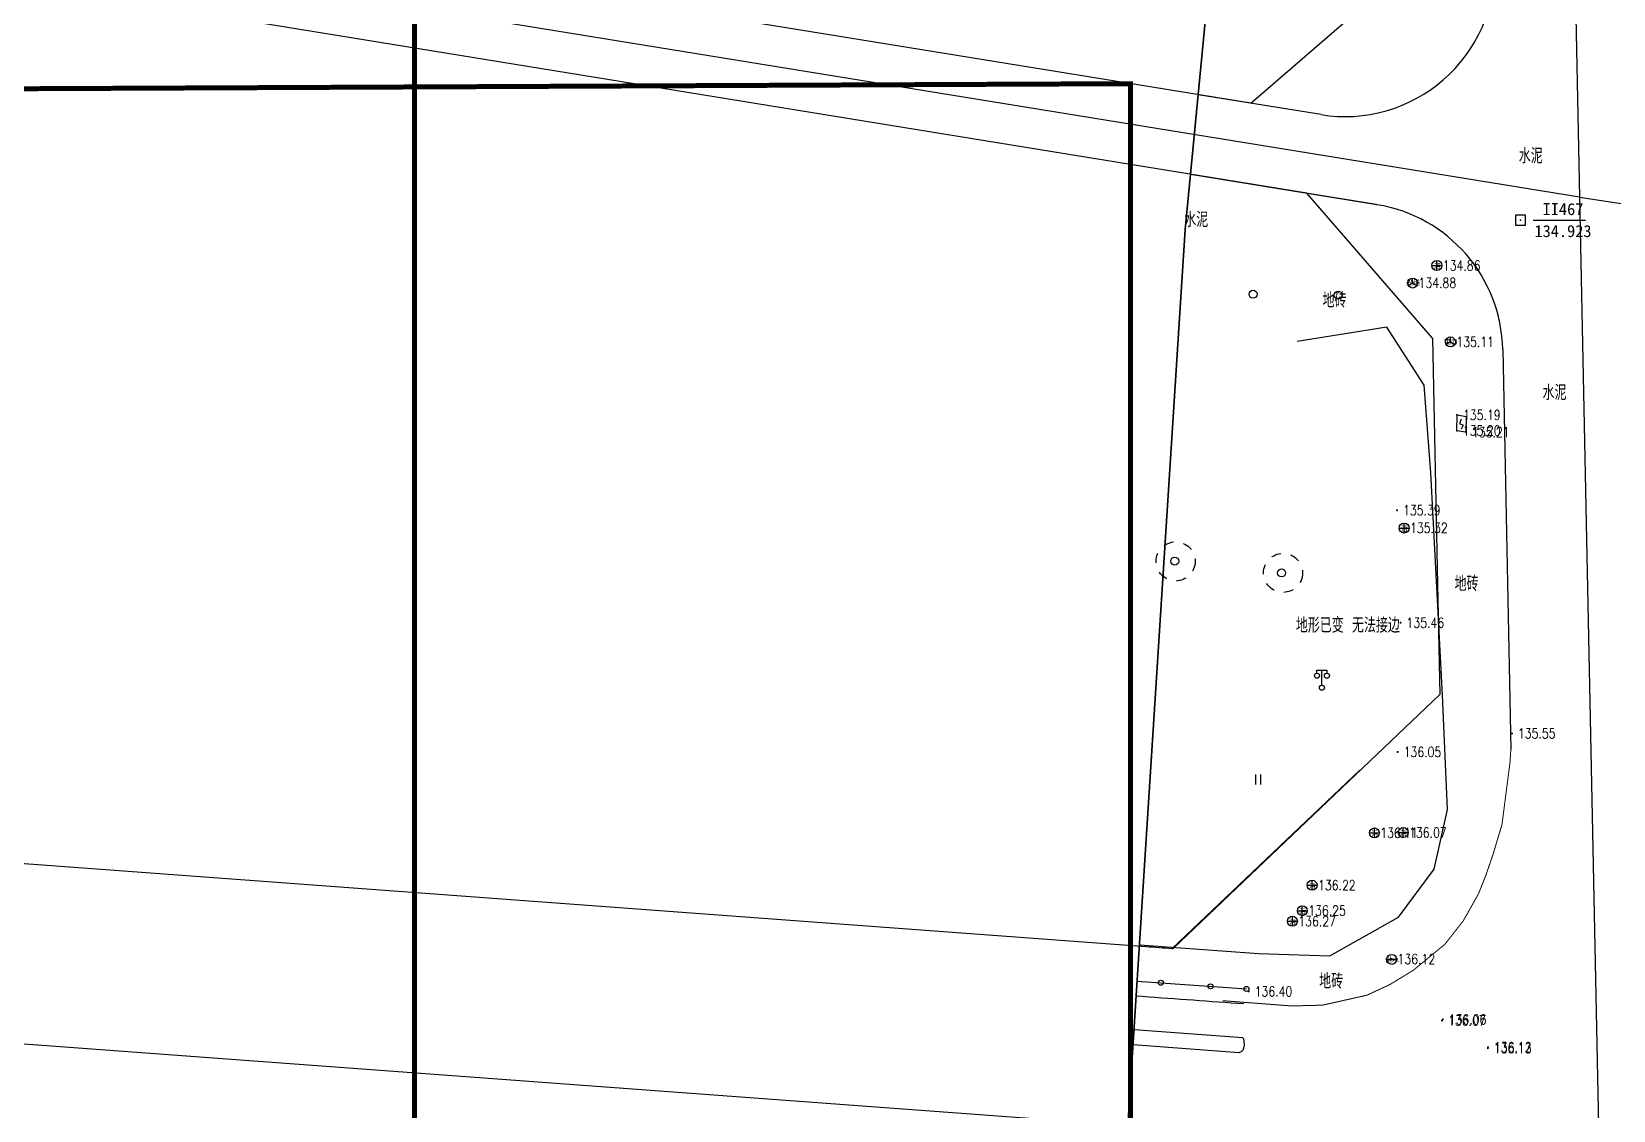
# Model space of a CAD drawing. Extents: x 529262 to 576451, y 2694391 to 2717535.
# Drawn here: x 565024 to 565182.4, y 2710207.3 to 2710315.3 of the extents above; entities that cross this region are included whole.
import ezdxf
from ezdxf.enums import TextEntityAlignment as Align
from ezdxf.xclip import XClip

# ---------------------------------------------------------------- set-up
doc = ezdxf.new("R2010")
doc.units = 0
doc.header["$XCLIPFRAME"] = 0
doc.linetypes.add('ACAD_ISO12W100', pattern=[22, 12, -3, 0.5, -3, 0.5, -3])
doc.linetypes.add('X6', pattern=[2, 1, -1])
doc.layers.add('ASSIST', color=7, linetype='Continuous', plot=False)
for name, color, linetype in [('COMPONENT', 8, 'Continuous'), ('DLDW', 8, 'Continuous'), ('DLSS', 4, 'Continuous'), ('GCD', 8, 'Continuous'), ('GXYZ', 8, 'Continuous'), ('JMD', 8, 'Continuous'), ('KZD', 8, 'Continuous'), ('PP-COM', 7, 'Continuous'), ('RD-中线', 40, 'Continuous'), ('RD-侧石线', 130, 'Continuous'), ('RD-红线', 7, 'Continuous'), ('ZBTZ', 8, 'Continuous'), ('ZJ', 7, 'Continuous')]:
    doc.layers.add(name, color=color, linetype=linetype)
doc.layers.add('控制界线1', color=30, linetype='ACAD_ISO12W100', lineweight=35)
doc.styles.add('HZ', font='rs.shx', dxfattribs={"width": 0.8, "bigfont": 'hztxt.shx'})
doc.styles.add('宋体', font='', dxfattribs={"width": 0.75})
doc.styles.add('等线体', font='simhei.ttf')
doc.styles.get('宋体').set_extended_font_data('SimSun')
doc.linetypes.add('1161', pattern='A,0,[149,AAA.SHX,S=0.15,R=0,X=0,Y=0],-1.6', length=1.6)

# ---------------------------------------------------------------- blocks, each defined once
blk = doc.blocks.new('A$C19FD0107')
at = {"layer": 'RD-中线', "color": 8, "linetype": 'Continuous', "flags": 128}
for points in [[(-5786, 16309.46), (-5818.4, 15983.38, 0.029847), (-5819.8, 15947.63), (-5819, 15908.17)], [(-5819, 15908.17), (-5960.07, 15931.1, -0.262764), (-5998.44, 15961.82), (-6001.81, 15970.2, 0.259648), (-6062.29, 16019.2), (-6224.85, 16047.58, 0.140061), (-6252.17, 16044.68), (-6302.71, 16024.27, -0.114759), (-6325.09, 16020.77), (-6345.72, 16022.28)], [(-6335.34, 15847.56, -0.022733), (-6280.83, 15846.02), (-5863.74, 15815.18, 0.013451), (-5702.53, 15807.61), (-5575.3, 15805.07, -0.027271), (-5520.95, 15801.01, -0.00117), (-5519.09, 15800.76), (-5286.59, 15769.48, 0.015336), (-5256.09, 15766.32), (-4915.64, 15741.63)]]:
    blk.add_lwpolyline(points, format="xyb", dxfattribs=at)
at = {"layer": 'RD-中线', "color": 8}
blk.add_lwpolyline([(-5819, 15908.17), (-5793.21, 15904.27, 0.064158), (-5754.88, 15903.44), (-5549.42, 15925.37), (-5264.12, 15958.11)], format="xyb", dxfattribs=at)
at = {"layer": 'RD-中线', "color": 8, "linetype": 'Continuous', "flags": 128}
blk.add_lwpolyline([(-5819, 15908.17), (-5817.04, 15811.91)], dxfattribs=at)
at = {"layer": 'RD-红线', "color": 8, "linetype": 'Continuous', "flags": 128}
for points in [[(-5851.91, 15917.57), (-5959.42, 15935.05, -0.262764), (-5994.73, 15963.31), (-5998.09, 15971.69, 0.259648), (-6061.6, 16023.14), (-6224.16, 16051.52, 0.140061), (-6253.67, 16048.39), (-6304.21, 16027.98, -0.114759), (-6324.8, 16024.76), (-6327.16, 16024.93), (-6327.58, 16024.96)], [(-5846.31, 15908.56), (-5960.71, 15927.15, -0.262764), (-6002.16, 15960.33), (-6005.52, 15968.71, 0.259648), (-6062.98, 16015.26), (-6165.93, 16033.23)], [(-6177.82, 15856.46), (-5862.41, 15833.13, 0.000219), (-5859.81, 15832.94), (-5859.69, 15832.93)]]:
    blk.add_lwpolyline(points, format="xyb", dxfattribs=at)
at = {"layer": 'RD-红线', "color": 8}
for points in [[(-5851.91, 15917.57), (-5834.5, 15932.68, 0.468426)], [(-5833.72, 15894.06), (-5846.31, 15908.56, 0.362003)], [(-5859.69, 15832.93), (-5832.99, 15858.38, 0.440429)]]:
    blk.add_lwpolyline(points, format="xyb", dxfattribs=at)
at = {"layer": 'RD-红线', "color": 8, "linetype": 'Continuous', "flags": 128}
blk.add_lwpolyline([(-5833.72, 15894.06), (-5833.22, 15869.42), (-5832.99, 15858.38)], dxfattribs=at)
at = {"layer": 'RD-红线', "color": 8}
blk.add_lwpolyline([(-5859.81, 15832.94), (-5841, 15850.78)], dxfattribs=at)
blk = doc.blocks.new('GC200')
at = {"linetype": 'Continuous', "const_width": 0.2, "flags": 128}
blk.add_lwpolyline([(-0.1, 0, 1), (0.1, 0, 1)], format="xyb", close=True, dxfattribs=at)
blk = doc.blocks.new('gcbj0102')
for p, q in [((-1, 0), (1, 0)), ((0, -1), (0, 1))]:
    blk.add_line(p, q)
blk.add_circle((0, 0), 1)
blk = doc.blocks.new('gcbj0101')
blk.add_line((-1, 0), (1, 0))
blk.add_circle((0, 0), 1)
blk = doc.blocks.new('gcbj0107')
for q in [(-0.87, -0.5), (0, 1), (0.87, -0.5)]:
    blk.add_line((0, 0), q)
blk.add_circle((0, 0), 1)

msp = doc.modelspace()

# ---------------------------------------------------------------- linework, layer by layer
at = {"const_width": 0.5}
for points in [[(565062.29, 2710848.526), (565062.311, 2710129.036), (565387.805, 2710129.522), (565387.797, 2710202.437), (565633.664, 2710202.354), (565633.677, 2710848.495), (565062.29, 2710848.526)], [(564562.501, 2710307.522), (564562.421, 2709590.678), (564888.143, 2709590.86), (564888.226, 2709664.058), (565134.095, 2709664.095), (565134.027, 2710310.134), (564562.501, 2710307.522)]]:
    msp.add_lwpolyline(points, dxfattribs=at)
at = {"layer": 'ASSIST', "color": 252, "linetype": 'Continuous', "flags": 128}
msp.add_lwpolyline([(565134.692, 2710220.275), (565145.632, 2710219.481)], dxfattribs=at)
msp.add_lwpolyline([(565134.692, 2710220.275), (565145.632, 2710219.481)], dxfattribs=at)
at = {"layer": 'DLDW', "color": 252}
for p, q in [((565152.699, 2710251.094), (565152.699, 2710251.394)), ((565152.699, 2710251.394), (565153.699, 2710251.394)), ((565153.199, 2710249.894), (565153.199, 2710251.394)), ((565153.699, 2710251.394), (565153.699, 2710251.094))]:
    msp.add_line(p, q, dxfattribs=at)
for centre in [(565152.699, 2710250.844), (565153.699, 2710250.844), (565153.199, 2710249.644)]:
    msp.add_circle(centre, 0.25, dxfattribs=at)
at = {"layer": 'DLSS', "linetype": 'Continuous', "const_width": 0.1, "elevation": 24.55, "flags": 128}
msp.add_lwpolyline([(565143.247, 2710218.307), (565150.118, 2710217.78), (565153.248, 2710217.856), (565157.703, 2710218.856), (565160.035, 2710219.939), (565162.358, 2710221.362), (565165.506, 2710223.95), (565167.357, 2710226.312), (565168.873, 2710229.002), (565169.595, 2710230.811), (565170.295, 2710232.842), (565171.225, 2710235.924), (565172.027, 2710242.117), (565172.115, 2710243.461)], dxfattribs=at)
at = {"layer": 'DLSS', "linetype": 'X6'}
for centre in [(565138.543, 2710262.297, 135.896), (565149.304, 2710261.149, 135.896)]:
    msp.add_circle(centre, 1.956, dxfattribs=at)
at = {"layer": 'GXYZ', "linetype": 'Continuous', "flags": 128}
msp.add_lwpolyline([(565167.624, 2710275.23), (565166.718, 2710275.385), (565166.729, 2710276.957), (565167.635, 2710276.802)], close=True, dxfattribs=at)
msp.add_lwpolyline([(565167.156, 2710276.532), (565166.964, 2710276.121), (565167.347, 2710275.943), (565167.156, 2710275.532)], dxfattribs=at)
at = {"layer": 'KZD', "linetype": 'Continuous'}
msp.add_line((565174.341, 2710296.462, 134.923), (565179.591, 2710296.462, 134.923), dxfattribs=at)
at = {"layer": 'KZD'}
msp.add_lwpolyline([(565172.591, 2710295.962), (565173.591, 2710295.962), (565173.591, 2710296.962), (565172.591, 2710296.962)], close=True, dxfattribs=at)
msp.add_lwpolyline([(565172.591, 2710295.962), (565173.591, 2710295.962), (565173.591, 2710296.962), (565172.591, 2710296.962)], close=True, dxfattribs=at)
msp.add_lwpolyline([(565172.591, 2710295.962), (565173.591, 2710295.962), (565173.591, 2710296.962), (565172.591, 2710296.962)], close=True, dxfattribs=at)
msp.add_point((565173.091, 2710296.462, 134.923), dxfattribs=at)
msp.add_point((565173.091, 2710296.462, 134.923), dxfattribs=at)
msp.add_point((565173.091, 2710296.462, 134.923), dxfattribs=at)
at = {"layer": 'RD-侧石线', "color": 252, "linetype": 'Continuous'}
for points in [[(565153.112, 2710307.032, 0.4684259), (565170.515, 2710322.142, 0.4684259)], [(565153.112, 2710307.032, 0.4684259), (565170.515, 2710322.142, 0.4684259)], [(565153.112, 2710307.032, 0.4684259), (565170.515, 2710322.142, 0.4684259)], [(565171.301, 2710283.516, 0.3620026), (565158.711, 2710298.017, 0.3620026)], [(565171.301, 2710283.516, 0.3620026), (565158.711, 2710298.017, 0.3620026)], [(565171.301, 2710283.516, 0.3620026), (565158.711, 2710298.017, 0.3620026)]]:
    msp.add_lwpolyline(points, format="xyb", dxfattribs=at)
at = {"layer": 'RD-侧石线', "color": 252, "linetype": 'Continuous', "flags": 128}
for points in [[(565153.112, 2710307.032), (565140.81, 2710309.032)], [(565153.112, 2710307.032), (565140.81, 2710309.032)], [(565153.112, 2710307.032), (565140.81, 2710309.032)], [(565158.711, 2710298.017), (565140.041, 2710301.052)], [(565158.711, 2710298.017), (565158.62, 2710298.031), (565140.041, 2710301.052)], [(565158.711, 2710298.017), (565158.62, 2710298.031), (565140.041, 2710301.052)], [(565171.301, 2710283.516), (565172.115, 2710243.461)], [(565171.301, 2710283.516), (565172.115, 2710243.461)], [(565171.301, 2710283.516), (565172.115, 2710243.461)]]:
    msp.add_lwpolyline(points, dxfattribs=at)
msp.add_lwpolyline([(565134.597, 2710218.793), (565135.214, 2710218.748, 0.0008515), (565145.362, 2710218.015)], format="xyb", dxfattribs=at)
msp.add_lwpolyline([(565134.597, 2710218.793), (565135.214, 2710218.748, 0.0008515), (565145.362, 2710218.015)], format="xyb", dxfattribs=at)
msp.add_lwpolyline([(565134.597, 2710218.793), (565135.214, 2710218.748, 0.0008515), (565145.362, 2710218.015)], format="xyb", dxfattribs=at)
at = {"layer": 'ZBTZ'}
for p, q in [((565146.58, 2710239.948), (565146.58, 2710240.948)), ((565147.08, 2710239.948), (565147.08, 2710240.948))]:
    msp.add_line(p, q, dxfattribs=at)
at = {"layer": 'ZBTZ', "linetype": '1161', "flags": 128}
for points, elevation in [([(565146.829, 2710223.022), (565153.972, 2710222.804), (565160.854, 2710226.667), (565164.427, 2710231.471), (565165.756, 2710237.45), (565165.26, 2710248.909), (565164.1, 2710271.17), (565163.423, 2710279.954), (565159.696, 2710285.762), (565150.705, 2710284.321)], 136.475), ([(565134.923, 2710223.889), (565146.829, 2710223.022)], 135.018)]:
    msp.add_lwpolyline(points, dxfattribs=dict(at, elevation=elevation))
at = {"layer": 'ZBTZ', "linetype": 'Continuous', "elevation": 135.614, "flags": 128}
msp.add_lwpolyline([(565134.284, 2710213.91), (565144.912, 2710213.123), (565145.157, 2710213.224), (565145.339, 2710213.413), (565145.452, 2710213.864), (565145.414, 2710214.288), (565145.36, 2710214.444), (565145.319, 2710214.528), (565145.264, 2710214.59), (565134.379, 2710215.393)], dxfattribs=at)
at = {"layer": 'ZBTZ'}
for centre in [(565146.303, 2710289.054), (565154.837, 2710288.967), (565138.455, 2710262.32), (565149.157, 2710261.143)]:
    msp.add_circle(centre, 0.4, dxfattribs=at)
at = {"layer": 'ZBTZ', "linetype": 'Continuous'}
for centre in [(565137.061, 2710220.103), (565142.048, 2710219.742), (565145.632, 2710219.481)]:
    msp.add_circle(centre, 0.25, dxfattribs=at)
at = {"layer": '控制界线1', "color": 252, "linetype": 'Continuous', "flags": 128}
msp.add_lwpolyline([(565188.368, 2710139.189), (565315.579, 2710129.586), (565330.583, 2710250.72), (565247.22, 2710284.672), (565280.117, 2710817.13), (565209.112, 2710830.885), (565187.376, 2710792.516), (565139.509, 2710295.527), (565131.76, 2710174.472)], close=True, dxfattribs=at)
msp.add_lwpolyline([(565188.368, 2710139.189), (565315.579, 2710129.586), (565330.583, 2710250.72), (565247.22, 2710284.672), (565280.117, 2710817.13), (565209.112, 2710830.885), (565187.376, 2710792.516), (565139.509, 2710295.527), (565131.76, 2710174.472)], close=True, dxfattribs=at)
msp.add_lwpolyline([(565188.368, 2710139.189), (565315.579, 2710129.586), (565330.583, 2710250.72), (565247.22, 2710284.672), (565280.117, 2710817.13), (565209.112, 2710830.885), (565187.376, 2710792.516), (565139.509, 2710295.527), (565131.76, 2710174.472)], close=True, dxfattribs=at)

# ---------------------------------------------------------------- block references
at = {"layer": 'COMPONENT', "linetype": 'Continuous', "xscale": 0.5, "yscale": 0.5}
for name, p in [('gcbj0102', (565164.709, 2710291.924)), ('gcbj0107', (565162.282, 2710290.172)), ('gcbj0107', (565166.065, 2710284.279)), ('gcbj0102', (565161.431, 2710265.636)), ('gcbj0102', (565158.45, 2710235.101)), ('gcbj0102', (565161.345, 2710235.143)), ('gcbj0102', (565152.211, 2710229.869)), ('gcbj0102', (565151.233, 2710227.317)), ('gcbj0102', (565150.233, 2710226.263)), ('gcbj0101', (565160.186, 2710222.446))]:
    msp.add_blockref(name, p, dxfattribs=at)
at = {"layer": 'GCD', "linetype": 'Continuous'}
ref = msp.add_blockref('GC200', (565164.705, 2710291.926, 134.86), dxfattribs=dict(at, xscale=0.5, yscale=0.5, zscale=0.5))
ref.add_attrib('height', '134.86', dxfattribs={"linetype": 'Continuous', "height": 1, "style": 'HZ', "width": 0.8}).set_placement((565165.305, 2710291.926, 134.86), align=Align.MIDDLE_LEFT)
ref = msp.add_blockref('GC200', (565162.272, 2710290.179, 134.883), dxfattribs=dict(at, xscale=0.5, yscale=0.5, zscale=0.5))
ref.add_attrib('height', '134.88', dxfattribs={"linetype": 'Continuous', "height": 1, "style": 'HZ', "width": 0.8}).set_placement((565162.872, 2710290.179, 134.883), align=Align.MIDDLE_LEFT)
ref = msp.add_blockref('GC200', (565166.062, 2710284.279, 135.109), dxfattribs=dict(at, xscale=0.5, yscale=0.5, zscale=0.5))
ref.add_attrib('height', '135.11', dxfattribs={"linetype": 'Continuous', "height": 1, "style": 'HZ', "width": 0.8}).set_placement((565166.662, 2710284.279, 135.109), align=Align.MIDDLE_LEFT)
ref = msp.add_blockref('GC200', (565166.725, 2710276.96, 135.188), dxfattribs=dict(at, xscale=0.5, yscale=0.5, zscale=0.5))
ref.add_attrib('height', '135.19', dxfattribs={"linetype": 'Continuous', "height": 1, "style": 'HZ', "width": 0.8}).set_placement((565167.325, 2710276.96, 135.188), align=Align.MIDDLE_LEFT)
ref = msp.add_blockref('GC200', (565166.714, 2710275.388, 135.196), dxfattribs=dict(at, xscale=0.5, yscale=0.5, zscale=0.5))
ref.add_attrib('height', '135.20', dxfattribs={"linetype": 'Continuous', "height": 1, "style": 'HZ', "width": 0.8}).set_placement((565167.314, 2710275.388, 135.196), align=Align.MIDDLE_LEFT)
ref = msp.add_blockref('GC200', (565167.62, 2710275.233, 135.214), dxfattribs=dict(at, xscale=0.5, yscale=0.5, zscale=0.5))
ref.add_attrib('height', '135.21', dxfattribs={"linetype": 'Continuous', "height": 1, "style": 'HZ', "width": 0.8}).set_placement((565168.22, 2710275.233, 135.214), align=Align.MIDDLE_LEFT)
ref = msp.add_blockref('GC200', (565160.717, 2710267.413, 135.387), dxfattribs=dict(at, xscale=0.5, yscale=0.5, zscale=0.5))
ref.add_attrib('height', '135.39', dxfattribs={"linetype": 'Continuous', "height": 1, "style": 'HZ', "width": 0.8}).set_placement((565161.317, 2710267.413, 135.387), align=Align.MIDDLE_LEFT)
ref = msp.add_blockref('GC200', (565161.423, 2710265.642, 135.318), dxfattribs=dict(at, xscale=0.5, yscale=0.5, zscale=0.5))
ref.add_attrib('height', '135.32', dxfattribs={"linetype": 'Continuous', "height": 1, "style": 'HZ', "width": 0.8}).set_placement((565162.023, 2710265.642, 135.318), align=Align.MIDDLE_LEFT)
ref = msp.add_blockref('GC200', (565161.067, 2710256.151, 135.457), dxfattribs=dict(at, xscale=0.5, yscale=0.5, zscale=0.5))
ref.add_attrib('height', '135.46', dxfattribs={"linetype": 'Continuous', "height": 1, "style": 'HZ', "width": 0.8}).set_placement((565161.667, 2710256.151, 135.457), align=Align.MIDDLE_LEFT)
ref = msp.add_blockref('GC200', (565172.223, 2710245.064, 135.545), dxfattribs=dict(at, xscale=0.5, yscale=0.5, zscale=0.5))
ref.add_attrib('height', '135.55', dxfattribs={"linetype": 'Continuous', "height": 1, "style": 'HZ', "width": 0.8}).set_placement((565172.823, 2710245.064, 135.545), align=Align.MIDDLE_LEFT)
ref = msp.add_blockref('GC200', (565160.78, 2710243.212, 136.054), dxfattribs=dict(at, xscale=0.5, yscale=0.5, zscale=0.5))
ref.add_attrib('height', '136.05', dxfattribs={"linetype": 'Continuous', "height": 1, "style": 'HZ', "width": 0.8}).set_placement((565161.38, 2710243.212, 136.054), align=Align.MIDDLE_LEFT)
ref = msp.add_blockref('GC200', (565158.437, 2710235.113, 136.105), dxfattribs=dict(at, xscale=0.5, yscale=0.5, zscale=0.5))
ref.add_attrib('height', '136.11', dxfattribs={"linetype": 'Continuous', "height": 1, "style": 'HZ', "width": 0.8}).set_placement((565159.037, 2710235.113, 136.105), align=Align.MIDDLE_LEFT)
ref = msp.add_blockref('GC200', (565161.319, 2710235.143, 136.068), dxfattribs=dict(at, xscale=0.5, yscale=0.5, zscale=0.5))
ref.add_attrib('height', '136.07', dxfattribs={"linetype": 'Continuous', "height": 1, "style": 'HZ', "width": 0.8}).set_placement((565161.919, 2710235.143, 136.068), align=Align.MIDDLE_LEFT)
ref = msp.add_blockref('GC200', (565152.206, 2710229.876, 136.224), dxfattribs=dict(at, xscale=0.5, yscale=0.5, zscale=0.5))
ref.add_attrib('height', '136.22', dxfattribs={"linetype": 'Continuous', "height": 1, "style": 'HZ', "width": 0.8}).set_placement((565152.806, 2710229.876, 136.224), align=Align.MIDDLE_LEFT)
ref = msp.add_blockref('GC200', (565151.225, 2710227.323, 136.246), dxfattribs=dict(at, xscale=0.5, yscale=0.5, zscale=0.5))
ref.add_attrib('height', '136.25', dxfattribs={"linetype": 'Continuous', "height": 1, "style": 'HZ', "width": 0.8}).set_placement((565151.825, 2710227.323, 136.246), align=Align.MIDDLE_LEFT)
ref = msp.add_blockref('GC200', (565150.23, 2710226.266, 136.272), dxfattribs=dict(at, xscale=0.5, yscale=0.5, zscale=0.5))
ref.add_attrib('height', '136.27', dxfattribs={"linetype": 'Continuous', "height": 1, "style": 'HZ', "width": 0.8}).set_placement((565150.83, 2710226.266, 136.272), align=Align.MIDDLE_LEFT)
ref = msp.add_blockref('GC200', (565160.171, 2710222.475, 136.121), dxfattribs=dict(at, xscale=0.5, yscale=0.5, zscale=0.5))
ref.add_attrib('height', '136.12', dxfattribs={"linetype": 'Continuous', "height": 1, "style": 'HZ', "width": 0.8}).set_placement((565160.771, 2710222.475, 136.121), align=Align.MIDDLE_LEFT)
ref = msp.add_blockref('GC200', (565145.859, 2710219.231, 136.395), dxfattribs=dict(at, xscale=0.5, yscale=0.5, zscale=0.5))
ref.add_attrib('height', '136.40', dxfattribs={"linetype": 'Continuous', "height": 1, "style": 'HZ', "width": 0.8}).set_placement((565146.459, 2710219.231, 136.395), align=Align.MIDDLE_LEFT)
ref = msp.add_blockref('GC200', (565165.226, 2710216.318, 136.067), dxfattribs=dict(at, xscale=0.5, yscale=0.5, zscale=0.5))
ref.add_attrib('height', '136.07', dxfattribs={"linetype": 'Continuous', "height": 1, "style": 'HZ', "width": 0.8}).set_placement((565165.826, 2710216.318, 136.067), align=Align.MIDDLE_LEFT)
ref = msp.add_blockref('GC200', (565165.302, 2710216.433, 136.055), dxfattribs=dict(at, xscale=0.5, yscale=0.5, zscale=0.5))
ref.add_attrib('height', '136.06', dxfattribs={"linetype": 'Continuous', "height": 1, "style": 'HZ', "width": 0.8}).set_placement((565165.902, 2710216.433, 136.055), align=Align.MIDDLE_LEFT)
ref = msp.add_blockref('GC200', (565169.822, 2710213.652, 136.123), dxfattribs=dict(at, xscale=0.5, yscale=0.5, zscale=0.5))
ref.add_attrib('height', '136.12', dxfattribs={"linetype": 'Continuous', "height": 1, "style": 'HZ', "width": 0.8}).set_placement((565170.422, 2710213.652, 136.123), align=Align.MIDDLE_LEFT)
ref = msp.add_blockref('GC200', (565169.814, 2710213.549, 136.132), dxfattribs=dict(at, xscale=0.5, yscale=0.5, zscale=0.5))
ref.add_attrib('height', '136.13', dxfattribs={"linetype": 'Continuous', "height": 1, "style": 'HZ', "width": 0.8}).set_placement((565170.414, 2710213.549, 136.132), align=Align.MIDDLE_LEFT)
at = {"layer": 'PP-COM'}
ref = msp.add_blockref('A$C19FD0107', (570997.993, 2694390.603), dxfattribs=at)
XClip(ref).set_block_clipping_path([(-9366.4383134884, 14428.6043910822), (-3328.4480743363, 17452.7484863754)])

# ---------------------------------------------------------------- texts
at = {"layer": 'GXYZ', "linetype": 'Continuous', "style": '宋体'}
for s, p in [('污', (565164.745, 2710291.884)), ('光缆', (565162.326, 2710290.223)), ('电力', (565166.109, 2710284.329)), ('污', (565161.467, 2710265.596)), ('污', (565158.486, 2710235.062)), ('污', (565161.381, 2710235.103)), ('污', (565152.247, 2710229.829)), ('污', (565151.269, 2710227.277)), ('污', (565150.269, 2710226.224)), ('供水', (565160.213, 2710222.419))]:
    msp.add_text(s, height=0.5, dxfattribs=at).set_placement(p, align=Align.MIDDLE)
at = {"layer": 'JMD', "linetype": 'Continuous', "style": 'HZ', "width": 0.8}
for s, p in [('地砖', (565154.46, 2710288.524)), ('地砖', (565167.681, 2710260.138)), ('地形已变 无法接边', (565155.793, 2710255.982)), ('地砖', (565154.119, 2710220.336))]:
    msp.add_text(s, height=1.5, rotation=0.00008, dxfattribs=at).set_placement(p, align=Align.MIDDLE)
at = {"layer": 'KZD', "linetype": 'Continuous', "style": '等线体'}
for s, p in [('II467', (565177.341, 2710297.562)), ('II467', (565177.341, 2710297.562)), ('134.923', (565177.341, 2710295.362)), ('134.923', (565177.341, 2710295.362))]:
    msp.add_text(s, height=1.2, rotation=0.00008, dxfattribs=at).set_placement(p, align=Align.MIDDLE)
at = {"layer": 'ZJ', "color": 8, "linetype": 'Continuous', "style": 'HZ', "width": 0.8}
for p in [(565174.108, 2710302.981), (565140.611, 2710296.59), (565176.49, 2710279.278)]:
    msp.add_text('水泥', height=1.5, rotation=0.00008, dxfattribs=at).set_placement(p, align=Align.MIDDLE)

doc.saveas('drawing.dxf')
